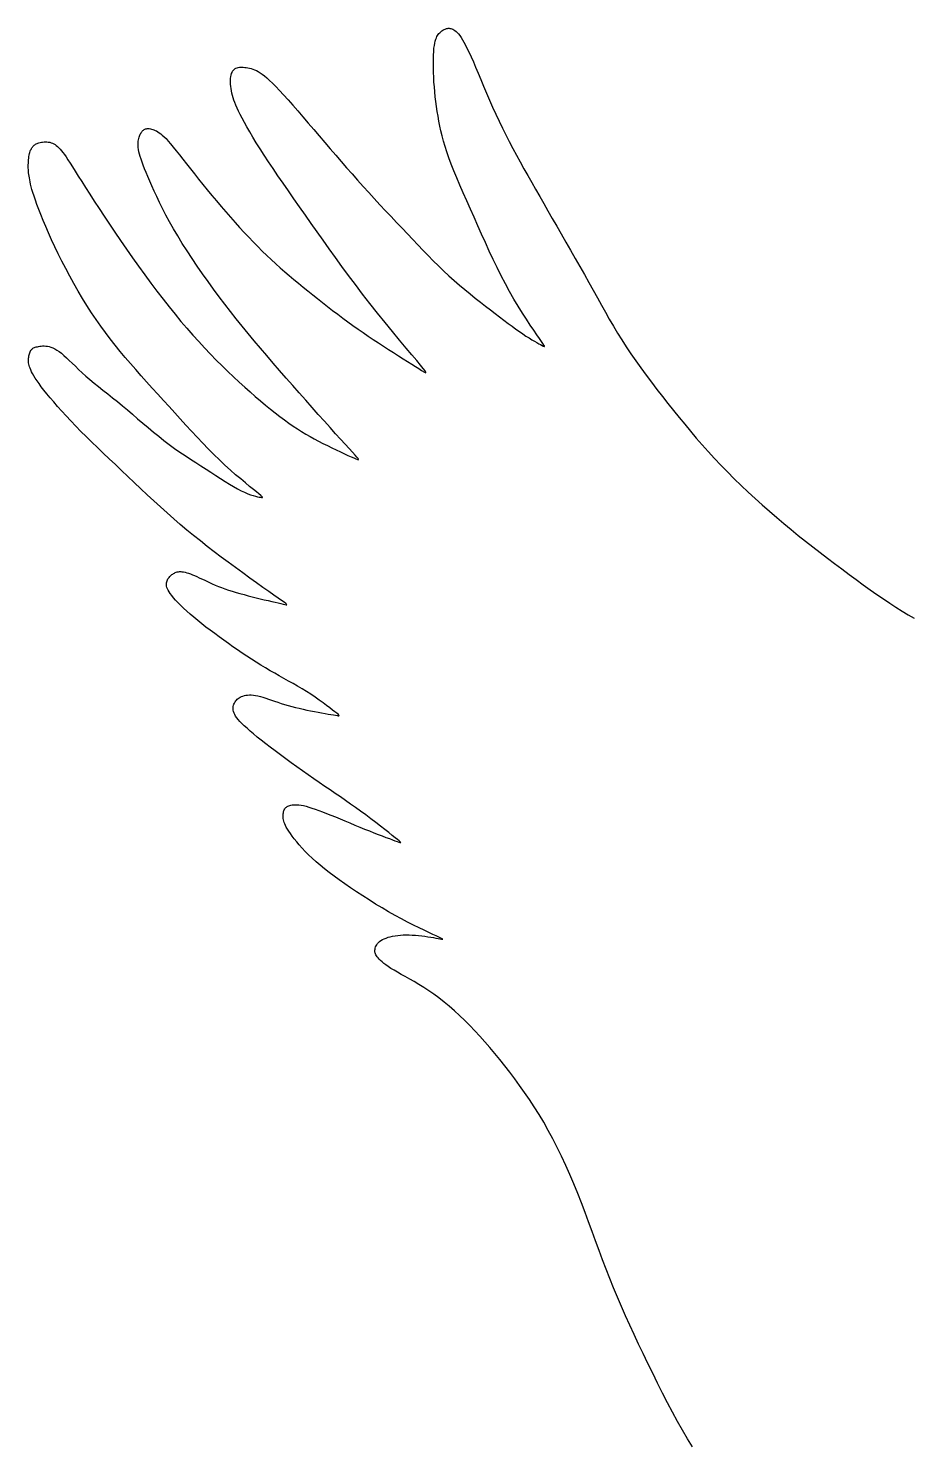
# Model space of a CAD drawing. Header units: millimetres. Extents: x 148 to 268, y 78 to 276.
# Drawn here: x 182.15 to 203.19, y 187.63 to 221.32 of the extents above; entities that cross this region are included whole.
import ezdxf

# ---------------------------------------------------------------- set-up
doc = ezdxf.new("R2010")
doc.units = ezdxf.units.MM
doc.layers.add('GREEN', color=96, linetype='Continuous')

msp = doc.modelspace()

# ---------------------------------------------------------------- linework, layer by layer
at = {"layer": 'GREEN'}
msp.add_lwpolyline([(197.992, 187.483), (197.871, 187.676), (197.752, 187.877), (197.632, 188.088), (197.512, 188.308), (197.392, 188.534), (197.273, 188.765), (197.156, 188.999), (197.04, 189.235), (196.925, 189.47), (196.814, 189.704), (196.704, 189.934), (196.598, 190.161), (196.495, 190.386), (196.394, 190.609), (196.296, 190.831), (196.2, 191.052), (196.108, 191.273), (196.018, 191.495), (195.931, 191.719), (195.846, 191.943), (195.762, 192.169), (195.679, 192.395), (195.596, 192.622), (195.512, 192.849), (195.427, 193.075), (195.34, 193.302), (195.25, 193.528), (195.158, 193.753), (195.063, 193.976), (194.965, 194.196), (194.865, 194.412), (194.762, 194.623), (194.657, 194.83), (194.549, 195.03), (194.44, 195.224), (194.328, 195.411), (194.214, 195.592), (194.099, 195.767), (193.983, 195.937), (193.866, 196.102), (193.749, 196.263), (193.631, 196.419), (193.513, 196.572), (193.395, 196.721), (193.277, 196.866), (193.158, 197.008), (193.039, 197.145), (192.92, 197.279), (192.799, 197.408), (192.678, 197.534), (192.556, 197.655), (192.434, 197.772), (192.311, 197.884), (192.188, 197.991), (192.065, 198.093), (191.943, 198.189), (191.821, 198.279), (191.701, 198.363), (191.582, 198.441), (191.466, 198.513), (191.352, 198.58), (191.244, 198.641), (191.14, 198.699), (191.043, 198.752), (190.953, 198.802), (190.871, 198.849), (190.798, 198.894), (190.734, 198.937), (190.677, 198.977), (190.628, 199.015), (190.586, 199.051), (190.55, 199.084), (190.519, 199.115), (190.493, 199.144), (190.471, 199.171), (190.453, 199.195), (190.439, 199.219), (190.428, 199.241), (190.42, 199.263), (190.415, 199.285), (190.413, 199.307), (190.414, 199.331), (190.417, 199.355), (190.423, 199.381), (190.431, 199.407), (190.443, 199.434), (190.458, 199.46), (190.477, 199.487), (190.5, 199.512), (190.527, 199.537), (190.559, 199.56), (190.595, 199.582), (190.635, 199.602), (190.68, 199.62), (190.728, 199.637), (190.781, 199.651), (190.836, 199.664), (190.895, 199.674), (190.958, 199.682), (191.023, 199.688), (191.091, 199.692), (191.161, 199.693), (191.232, 199.693), (191.306, 199.69), (191.38, 199.686), (191.455, 199.679), (191.531, 199.671), (191.606, 199.661), (191.678, 199.651), (191.748, 199.64), (191.812, 199.629), (191.871, 199.618), (191.923, 199.609), (191.966, 199.601), (192, 199.594), (192.023, 199.591), (192.034, 199.59), (192.032, 199.594), (192.017, 199.604), (191.987, 199.618), (191.941, 199.64), (191.878, 199.669), (191.797, 199.706), (191.701, 199.751), (191.59, 199.804), (191.468, 199.863), (191.335, 199.929), (191.194, 200.001), (191.047, 200.078), (190.895, 200.16), (190.742, 200.247), (190.587, 200.338), (190.432, 200.431), (190.278, 200.527), (190.126, 200.623), (189.978, 200.72), (189.835, 200.816), (189.697, 200.911), (189.566, 201.004), (189.442, 201.095), (189.324, 201.183), (189.213, 201.27), (189.109, 201.356), (189.011, 201.439), (188.919, 201.522), (188.833, 201.603), (188.753, 201.684), (188.679, 201.763), (188.611, 201.839), (188.549, 201.913), (188.493, 201.984), (188.443, 202.05), (188.399, 202.112), (188.361, 202.168), (188.329, 202.219), (188.302, 202.264), (188.281, 202.305), (188.264, 202.342), (188.25, 202.376), (188.24, 202.408), (188.233, 202.438), (188.229, 202.467), (188.226, 202.497), (188.225, 202.526), (188.226, 202.555), (188.228, 202.582), (188.232, 202.609), (188.238, 202.634), (188.245, 202.657), (188.253, 202.679), (188.263, 202.698), (188.275, 202.715), (188.288, 202.73), (188.303, 202.743), (188.32, 202.755), (188.339, 202.765), (188.361, 202.774), (188.386, 202.782), (188.413, 202.789), (188.443, 202.794), (188.477, 202.798), (188.515, 202.799), (188.556, 202.799), (188.603, 202.795), (188.654, 202.788), (188.71, 202.777), (188.772, 202.762), (188.839, 202.743), (188.912, 202.72), (188.99, 202.693), (189.075, 202.663), (189.165, 202.629), (189.261, 202.592), (189.363, 202.551), (189.471, 202.507), (189.583, 202.461), (189.699, 202.413), (189.817, 202.364), (189.935, 202.315), (190.053, 202.266), (190.169, 202.218), (190.282, 202.173), (190.39, 202.13), (190.492, 202.09), (190.588, 202.054), (190.678, 202.02), (190.759, 201.99), (190.831, 201.964), (190.893, 201.941), (190.945, 201.923), (190.985, 201.908), (191.013, 201.899), (191.029, 201.896), (191.031, 201.9), (191.02, 201.913), (190.995, 201.935), (190.955, 201.967), (190.9, 202.011), (190.83, 202.067), (190.747, 202.133), (190.651, 202.207), (190.547, 202.289), (190.435, 202.375), (190.317, 202.464), (190.197, 202.555), (190.075, 202.644), (189.954, 202.731), (189.833, 202.816), (189.712, 202.9), (189.591, 202.984), (189.468, 203.067), (189.344, 203.152), (189.217, 203.238), (189.088, 203.327), (188.956, 203.418), (188.822, 203.512), (188.686, 203.608), (188.552, 203.705), (188.418, 203.801), (188.287, 203.897), (188.16, 203.991), (188.037, 204.083), (187.92, 204.171), (187.81, 204.256), (187.706, 204.338), (187.61, 204.415), (187.521, 204.489), (187.439, 204.558), (187.365, 204.622), (187.3, 204.682), (187.244, 204.736), (187.196, 204.786), (187.155, 204.832), (187.121, 204.875), (187.094, 204.914), (187.072, 204.951), (187.056, 204.987), (187.045, 205.02), (187.038, 205.053), (187.034, 205.085), (187.035, 205.115), (187.038, 205.145), (187.045, 205.173), (187.054, 205.2), (187.066, 205.226), (187.079, 205.251), (187.095, 205.274), (187.113, 205.296), (187.132, 205.316), (187.154, 205.335), (187.178, 205.352), (187.205, 205.368), (187.234, 205.381), (187.266, 205.393), (187.301, 205.403), (187.338, 205.411), (187.378, 205.417), (187.421, 205.42), (187.467, 205.42), (187.517, 205.416), (187.569, 205.409), (187.625, 205.398), (187.683, 205.383), (187.745, 205.365), (187.81, 205.344), (187.878, 205.32), (187.949, 205.295), (188.023, 205.269), (188.1, 205.243), (188.179, 205.217), (188.262, 205.191), (188.347, 205.167), (188.433, 205.143), (188.521, 205.121), (188.611, 205.099), (188.701, 205.079), (188.791, 205.059), (188.882, 205.04), (188.972, 205.022), (189.06, 205.005), (189.145, 204.989), (189.225, 204.975), (189.3, 204.962), (189.367, 204.95), (189.427, 204.94), (189.476, 204.932), (189.515, 204.926), (189.542, 204.922), (189.558, 204.922), (189.563, 204.928), (189.555, 204.938), (189.536, 204.956), (189.505, 204.981), (189.461, 205.015), (189.406, 205.059), (189.339, 205.11), (189.262, 205.168), (189.178, 205.231), (189.086, 205.297), (188.989, 205.365), (188.888, 205.434), (188.784, 205.501), (188.678, 205.566), (188.571, 205.629), (188.463, 205.691), (188.354, 205.751), (188.245, 205.811), (188.135, 205.872), (188.025, 205.934), (187.914, 205.997), (187.804, 206.063), (187.693, 206.13), (187.583, 206.2), (187.472, 206.271), (187.362, 206.344), (187.251, 206.418), (187.141, 206.494), (187.03, 206.57), (186.92, 206.648), (186.81, 206.725), (186.701, 206.804), (186.594, 206.882), (186.488, 206.961), (186.386, 207.039), (186.286, 207.117), (186.19, 207.194), (186.098, 207.27), (186.011, 207.345), (185.929, 207.418), (185.852, 207.489), (185.782, 207.557), (185.718, 207.621), (185.66, 207.682), (185.611, 207.738), (185.568, 207.788), (185.533, 207.835), (185.505, 207.877), (185.483, 207.915), (185.466, 207.951), (185.455, 207.983), (185.447, 208.014), (185.444, 208.042), (185.443, 208.069), (185.446, 208.094), (185.451, 208.119), (185.459, 208.142), (185.469, 208.164), (185.48, 208.185), (185.493, 208.205), (185.507, 208.224), (185.523, 208.241), (185.539, 208.258), (185.556, 208.274), (185.574, 208.289), (185.593, 208.303), (185.612, 208.315), (185.633, 208.327), (185.655, 208.336), (185.677, 208.345), (185.701, 208.352), (185.727, 208.357), (185.754, 208.36), (185.783, 208.36), (185.814, 208.359), (185.849, 208.354), (185.886, 208.346), (185.926, 208.335), (185.969, 208.322), (186.015, 208.305), (186.064, 208.286), (186.116, 208.265), (186.169, 208.241), (186.225, 208.216), (186.283, 208.189), (186.343, 208.161), (186.405, 208.132), (186.47, 208.101), (186.537, 208.071), (186.607, 208.04), (186.681, 208.009), (186.758, 207.978), (186.838, 207.949), (186.923, 207.92), (187.012, 207.891), (187.103, 207.864), (187.197, 207.838), (187.293, 207.812), (187.39, 207.786), (187.487, 207.762), (187.585, 207.738), (187.682, 207.714), (187.777, 207.691), (187.869, 207.669), (187.956, 207.649), (188.037, 207.63), (188.111, 207.613), (188.175, 207.598), (188.228, 207.585), (188.27, 207.576), (188.298, 207.571), (188.312, 207.572), (188.309, 207.581), (188.289, 207.599), (188.25, 207.629), (188.191, 207.671), (188.11, 207.728), (188.007, 207.8), (187.885, 207.886), (187.745, 207.984), (187.593, 208.092), (187.431, 208.208), (187.262, 208.33), (187.089, 208.455), (186.917, 208.582), (186.747, 208.709), (186.58, 208.836), (186.416, 208.963), (186.253, 209.091), (186.092, 209.221), (185.933, 209.352), (185.774, 209.486), (185.616, 209.623), (185.457, 209.762), (185.299, 209.904), (185.142, 210.048), (184.985, 210.193), (184.83, 210.339), (184.676, 210.484), (184.523, 210.629), (184.373, 210.771), (184.225, 210.912), (184.08, 211.05), (183.937, 211.186), (183.798, 211.32), (183.663, 211.451), (183.532, 211.58), (183.405, 211.707), (183.283, 211.832), (183.166, 211.954), (183.054, 212.073), (182.948, 212.189), (182.849, 212.3), (182.756, 212.407), (182.67, 212.508), (182.592, 212.603), (182.521, 212.691), (182.459, 212.772), (182.405, 212.846), (182.357, 212.914), (182.316, 212.976), (182.281, 213.032), (182.252, 213.083), (182.227, 213.13), (182.207, 213.172), (182.19, 213.211), (182.177, 213.246), (182.167, 213.279), (182.16, 213.31), (182.155, 213.339), (182.152, 213.367), (182.152, 213.395), (182.153, 213.422), (182.156, 213.45), (182.159, 213.478), (182.164, 213.505), (182.17, 213.532), (182.177, 213.558), (182.185, 213.582), (182.193, 213.604), (182.202, 213.624), (182.212, 213.641), (182.222, 213.655), (182.233, 213.668), (182.246, 213.679), (182.26, 213.688), (182.276, 213.697), (182.294, 213.705), (182.315, 213.712), (182.339, 213.719), (182.365, 213.726), (182.393, 213.733), (182.424, 213.738), (182.457, 213.742), (182.491, 213.744), (182.528, 213.744), (182.566, 213.741), (182.605, 213.736), (182.646, 213.728), (182.689, 213.715), (182.734, 213.698), (182.781, 213.675), (182.831, 213.647), (182.883, 213.612), (182.939, 213.57), (182.998, 213.52), (183.06, 213.463), (183.126, 213.4), (183.196, 213.332), (183.271, 213.26), (183.35, 213.184), (183.434, 213.105), (183.523, 213.025), (183.618, 212.943), (183.718, 212.86), (183.822, 212.776), (183.93, 212.69), (184.042, 212.601), (184.157, 212.51), (184.274, 212.415), (184.393, 212.318), (184.513, 212.217), (184.635, 212.113), (184.757, 212.007), (184.881, 211.901), (185.006, 211.795), (185.132, 211.69), (185.258, 211.588), (185.385, 211.488), (185.512, 211.393), (185.639, 211.301), (185.766, 211.212), (185.893, 211.127), (186.019, 211.044), (186.143, 210.963), (186.266, 210.884), (186.387, 210.806), (186.505, 210.729), (186.621, 210.654), (186.733, 210.582), (186.841, 210.513), (186.946, 210.449), (187.045, 210.389), (187.139, 210.336), (187.226, 210.29), (187.308, 210.252), (187.383, 210.22), (187.451, 210.195), (187.513, 210.175), (187.567, 210.16), (187.615, 210.148), (187.655, 210.14), (187.688, 210.133), (187.714, 210.129), (187.731, 210.127), (187.738, 210.13), (187.735, 210.138), (187.719, 210.154), (187.691, 210.179), (187.648, 210.214), (187.59, 210.261), (187.516, 210.321), (187.427, 210.393), (187.326, 210.476), (187.214, 210.57), (187.094, 210.673), (186.968, 210.784), (186.838, 210.902), (186.706, 211.027), (186.573, 211.156), (186.441, 211.29), (186.308, 211.428), (186.175, 211.569), (186.042, 211.712), (185.908, 211.857), (185.774, 212.004), (185.64, 212.151), (185.505, 212.298), (185.371, 212.445), (185.236, 212.592), (185.103, 212.739), (184.97, 212.886), (184.84, 213.032), (184.711, 213.179), (184.584, 213.324), (184.46, 213.47), (184.339, 213.615), (184.22, 213.762), (184.103, 213.91), (183.989, 214.061), (183.876, 214.215), (183.765, 214.374), (183.656, 214.537), (183.548, 214.705), (183.442, 214.878), (183.338, 215.053), (183.237, 215.231), (183.138, 215.41), (183.043, 215.589), (182.952, 215.766), (182.865, 215.941), (182.783, 216.112), (182.705, 216.278), (182.633, 216.439), (182.566, 216.592), (182.504, 216.738), (182.448, 216.876), (182.398, 217.003), (182.354, 217.119), (182.317, 217.224), (182.285, 217.317), (182.259, 217.401), (182.237, 217.476), (182.219, 217.543), (182.205, 217.604), (182.192, 217.658), (182.182, 217.708), (182.174, 217.754), (182.167, 217.797), (182.161, 217.838), (182.156, 217.877), (182.153, 217.915), (182.15, 217.952), (182.149, 217.989), (182.148, 218.027), (182.149, 218.066), (182.15, 218.106), (182.152, 218.147), (182.155, 218.187), (182.16, 218.226), (182.165, 218.263), (182.171, 218.299), (182.178, 218.332), (182.185, 218.361), (182.194, 218.388), (182.204, 218.412), (182.214, 218.434), (182.225, 218.454), (182.236, 218.472), (182.248, 218.488), (182.261, 218.503), (182.274, 218.518), (182.288, 218.531), (182.303, 218.543), (182.319, 218.555), (182.337, 218.565), (182.357, 218.575), (182.379, 218.584), (182.403, 218.592), (182.431, 218.599), (182.46, 218.604), (182.491, 218.609), (182.524, 218.611), (182.557, 218.612), (182.591, 218.611), (182.625, 218.608), (182.659, 218.602), (182.692, 218.593), (182.724, 218.581), (182.755, 218.566), (182.786, 218.548), (182.817, 218.527), (182.847, 218.501), (182.878, 218.472), (182.909, 218.44), (182.941, 218.402), (182.974, 218.36), (183.01, 218.31), (183.05, 218.252), (183.094, 218.185), (183.145, 218.107), (183.202, 218.018), (183.268, 217.914), (183.342, 217.797), (183.426, 217.665), (183.517, 217.522), (183.617, 217.366), (183.723, 217.201), (183.837, 217.026), (183.957, 216.843), (184.083, 216.653), (184.215, 216.457), (184.351, 216.256), (184.491, 216.053), (184.634, 215.848), (184.779, 215.644), (184.925, 215.441), (185.072, 215.242), (185.218, 215.047), (185.363, 214.859), (185.506, 214.677), (185.649, 214.501), (185.79, 214.33), (185.932, 214.165), (186.072, 214.004), (186.212, 213.849), (186.352, 213.697), (186.492, 213.55), (186.632, 213.407), (186.77, 213.269), (186.908, 213.135), (187.044, 213.006), (187.178, 212.881), (187.309, 212.762), (187.438, 212.647), (187.563, 212.537), (187.685, 212.432), (187.805, 212.332), (187.921, 212.237), (188.035, 212.147), (188.146, 212.062), (188.255, 211.981), (188.361, 211.905), (188.465, 211.834), (188.567, 211.767), (188.668, 211.703), (188.769, 211.642), (188.869, 211.584), (188.97, 211.528), (189.072, 211.473), (189.176, 211.419), (189.282, 211.366), (189.388, 211.315), (189.492, 211.265), (189.592, 211.218), (189.687, 211.174), (189.773, 211.134), (189.849, 211.1), (189.913, 211.071), (189.963, 211.049), (189.998, 211.034), (190.018, 211.03), (190.023, 211.036), (190.012, 211.056), (189.984, 211.09), (189.94, 211.14), (189.879, 211.208), (189.8, 211.295), (189.706, 211.399), (189.598, 211.518), (189.478, 211.651), (189.348, 211.796), (189.21, 211.95), (189.065, 212.111), (188.916, 212.279), (188.764, 212.45), (188.609, 212.624), (188.454, 212.8), (188.298, 212.978), (188.142, 213.157), (187.987, 213.336), (187.834, 213.515), (187.683, 213.692), (187.536, 213.868), (187.391, 214.043), (187.249, 214.217), (187.109, 214.391), (186.972, 214.565), (186.836, 214.74), (186.701, 214.917), (186.568, 215.096), (186.436, 215.278), (186.306, 215.461), (186.179, 215.645), (186.054, 215.829), (185.935, 216.011), (185.82, 216.191), (185.712, 216.368), (185.611, 216.54), (185.517, 216.706), (185.43, 216.867), (185.351, 217.021), (185.278, 217.168), (185.212, 217.308), (185.151, 217.44), (185.096, 217.564), (185.046, 217.679), (185, 217.785), (184.959, 217.882), (184.922, 217.971), (184.89, 218.054), (184.862, 218.129), (184.837, 218.198), (184.817, 218.262), (184.8, 218.322), (184.787, 218.377), (184.778, 218.428), (184.771, 218.475), (184.768, 218.519), (184.767, 218.56), (184.768, 218.598), (184.771, 218.633), (184.776, 218.665), (184.782, 218.696), (184.789, 218.724), (184.798, 218.749), (184.808, 218.773), (184.818, 218.795), (184.83, 218.816), (184.842, 218.835), (184.854, 218.852), (184.867, 218.868), (184.881, 218.882), (184.896, 218.895), (184.911, 218.906), (184.928, 218.915), (184.946, 218.922), (184.966, 218.927), (184.987, 218.93), (185.01, 218.931), (185.035, 218.93), (185.061, 218.926), (185.088, 218.919), (185.117, 218.911), (185.146, 218.9), (185.177, 218.887), (185.208, 218.872), (185.24, 218.854), (185.272, 218.832), (185.307, 218.806), (185.345, 218.775), (185.387, 218.736), (185.433, 218.689), (185.484, 218.633), (185.542, 218.567), (185.606, 218.49), (185.677, 218.402), (185.753, 218.305), (185.835, 218.2), (185.922, 218.088), (186.014, 217.971), (186.11, 217.848), (186.21, 217.723), (186.313, 217.595), (186.418, 217.465), (186.526, 217.334), (186.635, 217.204), (186.746, 217.073), (186.857, 216.944), (186.968, 216.817), (187.079, 216.692), (187.189, 216.57), (187.298, 216.452), (187.407, 216.336), (187.515, 216.224), (187.622, 216.114), (187.73, 216.008), (187.837, 215.904), (187.943, 215.803), (188.05, 215.705), (188.157, 215.609), (188.265, 215.515), (188.373, 215.423), (188.482, 215.331), (188.593, 215.24), (188.704, 215.149), (188.818, 215.057), (188.933, 214.965), (189.049, 214.872), (189.168, 214.778), (189.287, 214.685), (189.407, 214.593), (189.528, 214.501), (189.649, 214.41), (189.77, 214.321), (189.892, 214.233), (190.014, 214.148), (190.135, 214.063), (190.256, 213.981), (190.377, 213.9), (190.498, 213.82), (190.618, 213.741), (190.738, 213.663), (190.857, 213.586), (190.974, 213.511), (191.087, 213.44), (191.194, 213.372), (191.294, 213.309), (191.384, 213.253), (191.463, 213.203), (191.529, 213.162), (191.58, 213.13), (191.615, 213.111), (191.633, 213.105), (191.632, 213.117), (191.61, 213.149), (191.567, 213.204), (191.501, 213.285), (191.411, 213.393), (191.296, 213.531), (191.159, 213.695), (191.004, 213.881), (190.837, 214.085), (190.66, 214.302), (190.479, 214.526), (190.297, 214.755), (190.119, 214.983), (189.948, 215.207), (189.784, 215.427), (189.626, 215.642), (189.473, 215.853), (189.324, 216.061), (189.179, 216.265), (189.037, 216.468), (188.896, 216.667), (188.757, 216.865), (188.619, 217.06), (188.484, 217.252), (188.352, 217.441), (188.225, 217.624), (188.102, 217.802), (187.985, 217.975), (187.875, 218.14), (187.772, 218.298), (187.676, 218.449), (187.587, 218.592), (187.506, 218.726), (187.432, 218.852), (187.364, 218.969), (187.304, 219.077), (187.251, 219.176), (187.205, 219.265), (187.164, 219.346), (187.13, 219.42), (187.101, 219.487), (187.075, 219.55), (187.054, 219.609), (187.036, 219.665), (187.02, 219.721), (187.006, 219.776), (186.995, 219.831), (186.985, 219.885), (186.977, 219.937), (186.972, 219.989), (186.969, 220.038), (186.969, 220.084), (186.971, 220.128), (186.976, 220.169), (186.984, 220.206), (186.994, 220.241), (187.007, 220.271), (187.022, 220.299), (187.039, 220.322), (187.058, 220.342), (187.079, 220.359), (187.102, 220.372), (187.127, 220.382), (187.153, 220.388), (187.182, 220.392), (187.211, 220.394), (187.243, 220.394), (187.276, 220.392), (187.31, 220.388), (187.346, 220.384), (187.383, 220.379), (187.421, 220.371), (187.461, 220.361), (187.502, 220.349), (187.545, 220.333), (187.589, 220.314), (187.634, 220.29), (187.681, 220.262), (187.73, 220.228), (187.783, 220.187), (187.841, 220.138), (187.904, 220.08), (187.975, 220.011), (188.053, 219.931), (188.14, 219.839), (188.237, 219.733), (188.343, 219.615), (188.456, 219.486), (188.575, 219.35), (188.699, 219.206), (188.827, 219.058), (188.957, 218.906), (189.088, 218.754), (189.218, 218.601), (189.349, 218.449), (189.479, 218.298), (189.609, 218.147), (189.739, 217.997), (189.87, 217.847), (190.002, 217.699), (190.134, 217.551), (190.267, 217.404), (190.4, 217.258), (190.534, 217.114), (190.667, 216.971), (190.8, 216.83), (190.932, 216.69), (191.062, 216.552), (191.19, 216.417), (191.316, 216.284), (191.44, 216.153), (191.563, 216.024), (191.685, 215.898), (191.807, 215.775), (191.93, 215.654), (192.053, 215.536), (192.177, 215.42), (192.303, 215.308), (192.43, 215.198), (192.557, 215.091), (192.684, 214.987), (192.809, 214.887), (192.933, 214.789), (193.053, 214.696), (193.169, 214.605), (193.281, 214.519), (193.388, 214.436), (193.491, 214.358), (193.59, 214.283), (193.684, 214.213), (193.773, 214.148), (193.859, 214.087), (193.94, 214.031), (194.017, 213.98), (194.09, 213.934), (194.157, 213.893), (194.219, 213.857), (194.275, 213.825), (194.324, 213.798), (194.367, 213.775), (194.402, 213.756), (194.429, 213.742), (194.448, 213.734), (194.457, 213.734), (194.457, 213.744), (194.445, 213.766), (194.422, 213.802), (194.387, 213.853), (194.338, 213.923), (194.276, 214.012), (194.203, 214.119), (194.119, 214.242), (194.028, 214.38), (193.931, 214.53), (193.83, 214.692), (193.728, 214.863), (193.626, 215.042), (193.526, 215.227), (193.428, 215.418), (193.331, 215.612), (193.237, 215.809), (193.143, 216.009), (193.051, 216.21), (192.96, 216.412), (192.87, 216.613), (192.78, 216.813), (192.691, 217.01), (192.605, 217.204), (192.521, 217.393), (192.442, 217.577), (192.367, 217.753), (192.298, 217.922), (192.236, 218.081), (192.181, 218.231), (192.132, 218.372), (192.089, 218.505), (192.052, 218.633), (192.019, 218.755), (191.99, 218.874), (191.964, 218.991), (191.941, 219.107), (191.92, 219.223), (191.901, 219.34), (191.883, 219.457), (191.868, 219.574), (191.854, 219.69), (191.842, 219.807), (191.832, 219.924), (191.823, 220.04), (191.817, 220.155), (191.812, 220.269), (191.81, 220.38), (191.809, 220.487), (191.81, 220.588), (191.812, 220.682), (191.817, 220.768), (191.823, 220.845), (191.832, 220.912), (191.842, 220.969), (191.853, 221.018), (191.866, 221.059), (191.88, 221.094), (191.895, 221.125), (191.91, 221.151), (191.927, 221.174), (191.943, 221.195), (191.961, 221.215), (191.978, 221.232), (191.996, 221.248), (192.014, 221.263), (192.032, 221.275), (192.051, 221.287), (192.069, 221.297), (192.087, 221.305), (192.106, 221.312), (192.125, 221.318), (192.144, 221.321), (192.163, 221.323), (192.184, 221.323), (192.205, 221.321), (192.226, 221.316), (192.249, 221.31), (192.272, 221.3), (192.297, 221.287), (192.323, 221.27), (192.349, 221.248), (192.377, 221.221), (192.407, 221.188), (192.437, 221.149), (192.469, 221.103), (192.503, 221.05), (192.539, 220.988), (192.577, 220.916), (192.618, 220.835), (192.663, 220.742), (192.71, 220.638), (192.762, 220.521), (192.817, 220.391), (192.876, 220.25), (192.939, 220.1), (193.005, 219.942), (193.074, 219.778), (193.146, 219.611), (193.22, 219.442), (193.297, 219.274), (193.375, 219.108), (193.455, 218.943), (193.537, 218.78), (193.62, 218.618), (193.705, 218.457), (193.792, 218.296), (193.88, 218.135), (193.97, 217.973), (194.061, 217.811), (194.153, 217.647), (194.247, 217.481), (194.344, 217.312), (194.442, 217.141), (194.542, 216.966), (194.645, 216.787), (194.751, 216.604), (194.859, 216.415), (194.969, 216.223), (195.08, 216.029), (195.191, 215.834), (195.301, 215.639), (195.41, 215.446), (195.517, 215.257), (195.62, 215.072), (195.719, 214.892), (195.816, 214.718), (195.911, 214.548), (196.005, 214.38), (196.101, 214.215), (196.199, 214.051), (196.3, 213.887), (196.406, 213.722), (196.517, 213.555), (196.634, 213.387), (196.755, 213.218), (196.88, 213.049), (197.008, 212.879), (197.139, 212.709), (197.27, 212.54), (197.403, 212.372), (197.535, 212.205), (197.669, 212.039), (197.803, 211.875), (197.939, 211.711), (198.078, 211.548), (198.219, 211.385), (198.364, 211.223), (198.513, 211.061), (198.666, 210.899), (198.823, 210.738), (198.984, 210.577), (199.148, 210.417), (199.315, 210.259), (199.483, 210.104), (199.653, 209.95), (199.824, 209.799), (199.996, 209.652), (200.167, 209.507), (200.34, 209.365), (200.512, 209.226), (200.685, 209.088), (200.858, 208.952), (201.031, 208.818), (201.204, 208.685), (201.377, 208.553), (201.55, 208.423), (201.721, 208.294), (201.89, 208.169), (202.058, 208.047), (202.222, 207.929), (202.383, 207.816), (202.54, 207.708), (202.693, 207.606), (202.841, 207.509), (202.988, 207.418), (203.132, 207.331), (203.275, 207.247)], dxfattribs=at)

doc.saveas('drawing.dxf')
